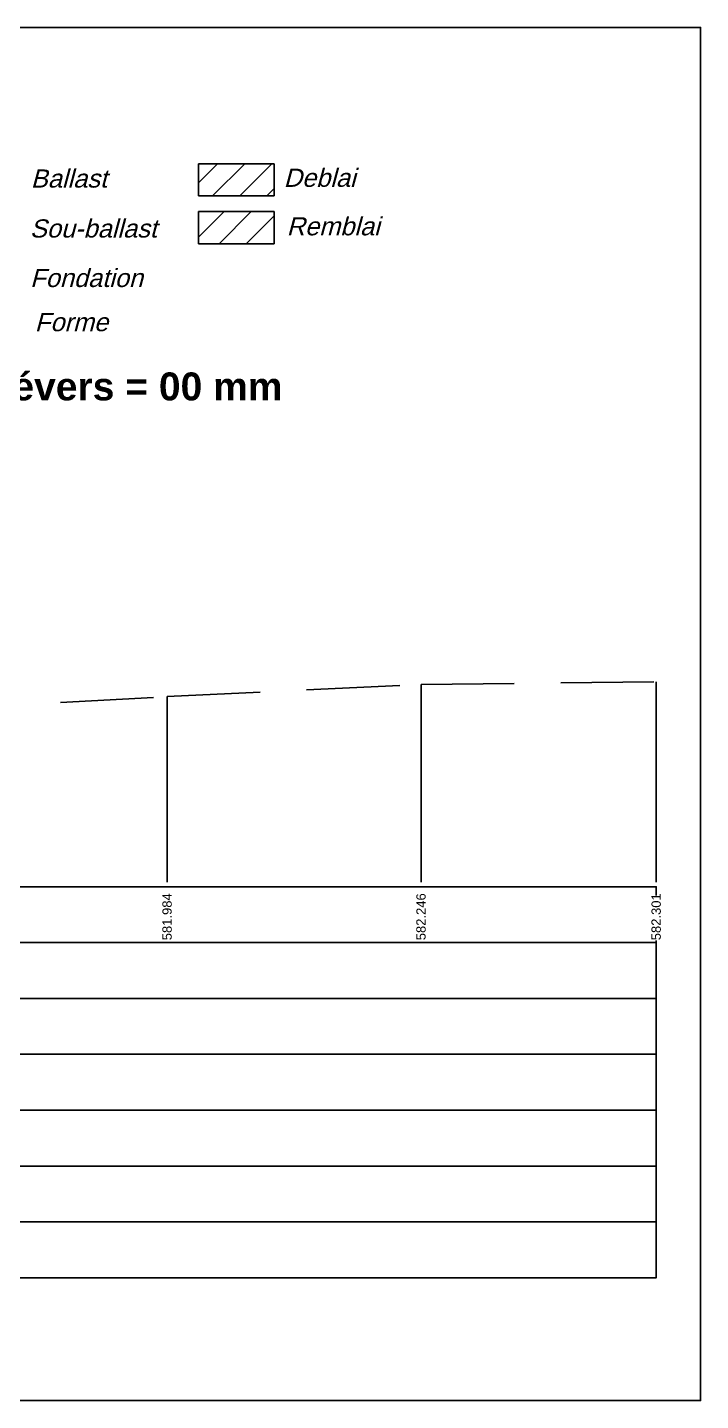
# Model space of a CAD drawing. Header units: millimetres. Extents: x 2762 to 3076, y 916 to 3305.
# Drawn here: x 2833.55 to 2848.01, y 2451.65 to 2481.15 of the extents above; entities that cross this region are included whole.
import ezdxf

# ---------------------------------------------------------------- set-up
doc = ezdxf.new("R2010")
doc.units = ezdxf.units.MM
doc.header["$LTSCALE"] = 2
doc.linetypes.add('CACHE', pattern=[9.525, 6.35, -3.175])
doc.linetypes.add('DASHED', pattern=[0.75, 0.5, -0.25])
doc.layers.add('C-ANNO-TABL-TEXT', color=150, linetype='Continuous')
doc.styles.add('ARIAL', font='arial.ttf')
doc.styles.add('C3D_Profil_Travers', font='romans.shx')
doc.styles.get("Standard").update_dxf_attribs({"font": 'arial.ttf'})

msp = doc.modelspace()

# ---------------------------------------------------------------- linework, layer by layer
at = {"color": 1, "linetype": 'Continuous'}
for p, q in [((2837.223, 2477.806), (2837.635, 2478.219)), ((2837.527, 2477.527), (2838.219, 2478.219)), ((2838.111, 2477.527), (2838.802, 2478.219)), ((2838.694, 2477.527), (2838.849, 2477.682))]:
    msp.add_line(p, q, dxfattribs=at)
for p, q in [((2837.223, 2478.219), (2838.849, 2478.219)), ((2837.223, 2477.527), (2837.223, 2478.219)), ((2838.849, 2478.219), (2838.849, 2477.527)), ((2838.849, 2477.527), (2837.223, 2477.527)), ((2837.223, 2477.191), (2838.849, 2477.191)), ((2837.223, 2476.499), (2837.223, 2477.191)), ((2838.849, 2477.191), (2838.849, 2476.499)), ((2838.849, 2476.499), (2837.223, 2476.499))]:
    msp.add_line(p, q)
at = {"color": 3, "linetype": 'Continuous'}
for p, q in [((2837.223, 2476.639), (2837.775, 2477.191)), ((2837.667, 2476.499), (2838.359, 2477.191)), ((2838.251, 2476.499), (2838.849, 2477.098)), ((2838.834, 2476.499), (2838.849, 2476.514))]:
    msp.add_line(p, q, dxfattribs=at)
at = {"color": 105, "linetype": 'DASHED', "lineweight": -3, "ltscale": 2}
for p, q in [((2836.552, 2466.768), (2842.005, 2467.03)), ((2842.005, 2467.03), (2847.055, 2467.084)), ((2825.273, 2466.153), (2836.552, 2466.768))]:
    msp.add_line(p, q, dxfattribs=at)
at = {"color": 98, "linetype": 'CACHE', "lineweight": -3}
for p, q in [((2842.005, 2467.03), (2842.005, 2462.784)), ((2847.055, 2467.084), (2847.055, 2462.784)), ((2836.552, 2466.768), (2836.552, 2462.784))]:
    msp.add_line(p, q, dxfattribs=at)
at = {"color": 7, "linetype": 'Continuous', "lineweight": -3}
msp.add_line((2797.054, 2462.684), (2847.056, 2462.684), dxfattribs=at)
for points in [[(2797.054, 2461.484), (2847.056, 2461.484), (2847.056, 2462.684), (2797.054, 2462.684)], [(2797.054, 2460.284), (2847.056, 2460.284), (2847.056, 2461.484), (2797.054, 2461.484)], [(2797.054, 2459.084), (2847.056, 2459.084), (2847.056, 2460.284), (2797.054, 2460.284)], [(2797.054, 2457.884), (2847.056, 2457.884), (2847.056, 2459.084), (2797.054, 2459.084)], [(2797.054, 2456.684), (2847.056, 2456.684), (2847.056, 2457.884), (2797.054, 2457.884)], [(2797.054, 2455.484), (2847.056, 2455.484), (2847.056, 2456.684), (2797.054, 2456.684)], [(2797.054, 2454.284), (2847.056, 2454.284), (2847.056, 2455.484), (2797.054, 2455.484)]]:
    msp.add_3dface(points, dxfattribs=at)

# ---------------------------------------------------------------- texts
at = {"insert": (2832.624, 2473.733), "char_height": 0.6, "attachment_point": 1}
msp.add_mtext_dynamic_manual_height_columns('{\\fArial|b1|i0|c0|p34;Dévers = 00 mm}', width=8.82587, gutter_width=1.25, heights=[0], dxfattribs=at)
at = {"layer": 'C-ANNO-TABL-TEXT', "color": 7, "style": 'ARIAL', "oblique": 15}
for s, p in [('Ballast', (2833.624, 2477.705)), ('Deblai', (2839.054, 2477.721)), ('Sou-ballast', (2833.604, 2476.632)), ('Remblai', (2839.118, 2476.679)), ('Fondation', (2833.609, 2475.569)), ('Forme', (2833.709, 2474.619))]:
    msp.add_text(s, height=0.39, dxfattribs=at).set_placement(p)

# ---------------------------------------------------------------- next in the draw order: texts
at = {"color": 7, "linetype": 'Continuous', "lineweight": -3, "char_height": 0.2, "attachment_point": 4, "rotation": 90, "style": 'C3D_Profil_Travers', "bg_fill": 3, "box_fill_scale": 1.000375, "bg_fill_color": 256, "bg_fill_true_color": 13158600, "bg_fill_transparency": 0}
for s, insert, width in [('{\\fArial|b0|i0|c0|p34;581.984}', (2836.552, 2461.534), 0.99471), ('{\\fArial|b0|i0|c0|p34;582.246}', (2842.005, 2461.534), 0.99539), ('{\\fArial|b0|i0|c0|p34;582.301}', (2847.055, 2461.534), 0.95654)]:
    msp.add_mtext(s, dxfattribs=dict(at, insert=insert, width=width))

# ---------------------------------------------------------------- next in the draw order: linework, layer by layer
msp.add_lwpolyline([(2790.215, 2481.145), (2848.007, 2481.145), (2848.007, 2451.645), (2790.215, 2451.645)], close=True)

doc.saveas('drawing.dxf')
